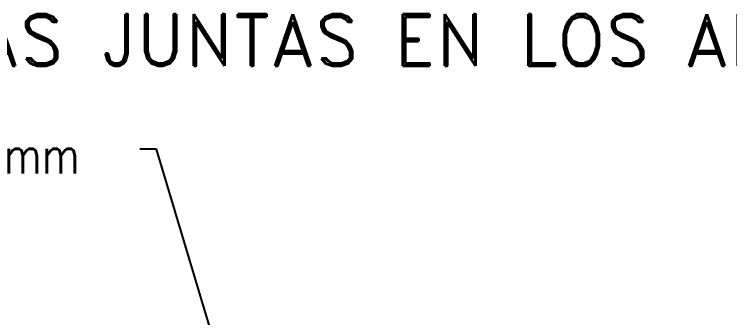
# Model space of a CAD drawing. Extents: x 174420 to 213214, y -41877 to -13498.
# Drawn here: x 196598 to 197642, y -25343 to -24901 of the extents above; entities that cross this region are included whole.
import ezdxf

# ---------------------------------------------------------------- set-up
doc = ezdxf.new("R2010")
doc.units = 0
doc.header["$LTSCALE"] = 500
doc.header["$MEASUREMENT"] = 0
doc.layers.add('COTAS', color=2, linetype='CONTINUOUS', lineweight=9)
doc.styles.add('ROMAND', font='romand')
doc.styles.get("Standard").update_dxf_attribs({"font": 'SIMPLEX.shx', "width": 0.8, "height": 80})
doc.dimstyles.new('ISO-25', dxfattribs={"dimtxt": 2.5, "dimasz": 2.5, "dimexe": 1.25, "dimexo": 0.625, "dimtad": 1, "dimtih": 1, "dimdec": 4, "dimdsep": 46, "dimtxsty": 'Standard', "dimcen": 2.5, "dimadec": 0, "dimazin": 0, "dimtfac": 1, "dimtdec": 4, "dimtmove": 0, "dimatfit": 3, "dimfxl": 1, "dimtvp": 1, "dimtolj": 1, "dimtzin": 0, "dimarcsym": 0})

msp = doc.modelspace()

# ---------------------------------------------------------------- texts
at = {"layer": 'COTAS', "lineweight": 9, "style": 'ROMAND'}
msp.add_text('DETALLES DE LAS JUNTAS EN LOS ANILLOS DEL TANQUE', height=75, dxfattribs=at).set_placement((195773.8, -24976.3))
at = {"layer": 'COTAS', "lineweight": 9, "insert": (196694.2, -25138.3), "char_height": 54, "attachment_point": 9}
msp.add_mtext('TQ INTERIOR 6mm', dxfattribs=at)

# ---------------------------------------------------------------- leaders
at = {"layer": 'COTAS', "lineweight": 9, "annotation_type": 0, "has_hookline": 1, "hookline_direction": 1}
msp.add_leader([(196974.7, -25661.7), (196806.1, -25097.8), (196783.2, -25097.8)], dimstyle='ISO-25', override={"dimtxt": 45, "dimasz": 35, "dimtih": 0}, dxfattribs=at)

doc.saveas('drawing.dxf')
